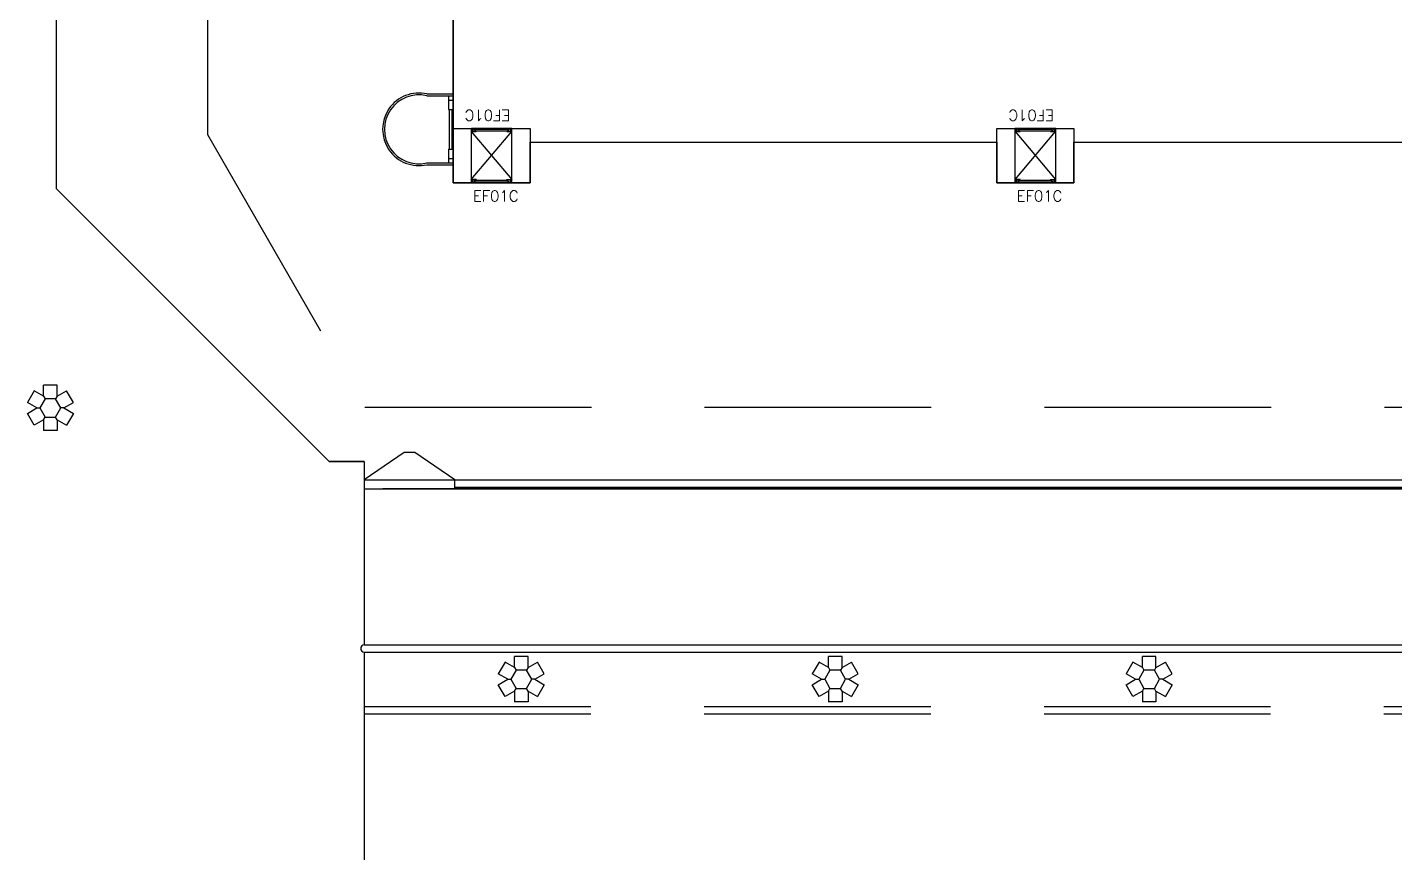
# Model space of a CAD drawing. Header units: millimetres. Extents: x 2046 to 2564, y 885 to 1120.
# Drawn here: x 2285.36 to 2300.45, y 941.87 to 950.97 of the extents above; entities that cross this region are included whole.
import ezdxf

# ---------------------------------------------------------------- set-up
doc = ezdxf.new("R2010")
doc.units = ezdxf.units.MM
doc.header["$LTSCALE"] = 10
doc.linetypes.add('HIDDEN', pattern=[0.375, 0.25, -0.125])
for name, color, linetype in [('AR-ALV', 2, 'Continuous'), ('AR-CORRIMAO-V1', 52, 'Continuous'), ('AR-ESQ', 1, 'Continuous'), ('AR-ESTC', 3, 'Continuous'), ('AR-ESTC-V3', 3, 'Continuous'), ('AR-ESTMA-C', 3, 'Continuous'), ('AR-PISO', 1, 'Continuous'), ('AR-PISO-V1', 2, 'Continuous'), ('AR-PISO2', 1, 'Continuous'), ('AR-PROJ', 1, 'HIDDEN'), ('AR-PROJ-RAMPA', 1, 'HIDDEN'), ('AR-SHAFT', 1, 'Continuous'), ('DT-ESQ-PERFIL CADEIRA-C', 2, 'Continuous'), ('DT-ESQ-PERFIL CADEIRA-V', 1, 'Continuous'), ('DT-ESQ-VENEZIANA-C', 1, 'Continuous'), ('DT-ESQ-VENEZIANA-V', 1, 'Continuous'), ('DT-TXTESQ', 2, 'Continuous'), ('DT-TXTMOD', 1, 'Continuous'), ('EQUIPAMENTO', 2, 'Continuous')]:
    doc.layers.add(name, color=color, linetype=linetype)
doc.layers.add('pontozero', color=7, linetype='Continuous', plot=False)
doc.styles.add('S10', font='simplex.shx', dxfattribs={"height": 0.1})
doc.styles.add('S12', font='simplex.shx', dxfattribs={"width": 1.1, "height": 0.12})

# ---------------------------------------------------------------- blocks, each defined once
blk = doc.blocks.new('new block2')
at = {"layer": 'AR-ESTC-V3', "ltscale": 0.25}
for p, q in [((-24.421, -7.575), (-25.421, -7.575)), ((-25.421, -7.575), (-25.421, -7.675)), ((-24.421, -7.675), (-25.421, -7.675)), ((-25.421, -7.675), (-24.978, -7.975)), ((-24.86, -7.975), (-24.421, -7.675)), ((-24.421, -7.675), (-24.421, -7.575)), ((-24.978, -7.975), (-24.86, -7.975))]:
    blk.add_line(p, q, dxfattribs=at)
blk = doc.blocks.new('pilar15')
at = {"layer": 'AR-ESTMA-C'}
for p, q in [((-0.179, 0.19), (-0.254, 0.06)), ((-0.075, 0.13), (-0.179, 0.19)), ((0.075, 0.25), (-0.075, 0.25)), ((-0.075, 0.13), (-0.075, 0.25)), ((0.075, 0.13), (0.075, 0.25)), ((0.075, 0.13), (0.179, 0.19)), ((0.254, 0.06), (0.179, 0.19)), ((-0.15, 0), (-0.254, 0.06)), ((-0.254, -0.06), (-0.15, 0)), ((-0.15, 0), (-0.115, 0)), ((-0.075, 0.13), (-0.058, 0.1)), ((0.075, 0.13), (0.058, 0.1)), ((0.15, 0), (0.115, 0)), ((0.15, 0), (0.254, 0.06)), ((0.15, 0), (0.254, -0.06)), ((-0.179, -0.19), (-0.254, -0.06)), ((-0.075, -0.13), (-0.179, -0.19)), ((-0.075, -0.13), (-0.058, -0.1)), ((-0.075, -0.13), (-0.075, -0.25)), ((0.075, -0.13), (0.058, -0.1)), ((0.075, -0.13), (0.179, -0.19)), ((0.075, -0.13), (0.075, -0.25)), ((0.254, -0.06), (0.179, -0.19)), ((0.075, -0.25), (-0.075, -0.25))]:
    blk.add_line(p, q, dxfattribs=at)
blk.add_lwpolyline([(0.058, 0.1), (-0.058, 0.1), (-0.115, 0), (-0.058, -0.1), (0.058, -0.1), (0.115, 0)], close=True, dxfattribs=at)
blk = doc.blocks.new('EF01C-P')
at = {"layer": 'DT-ESQ-PERFIL CADEIRA-C', "ltscale": 0.1}
for points in [[(0.01, 0.002), (0.01, 0.003), (0.002, 0.003, 1), (0.002, 0), (0.015, 0, 0.414214), (0.016, 0.002), (0.016, 0.033), (0.043, 0.033)], [(0.043, 0.006), (0.018, 0.006), (0.018, 0.016), (0.016, 0.016), (0.016, 0.006, 0.414214), (0.018, 0.005), (0.043, 0.005), (0.056, 0.005, 1), (0.056, 0.008), (0.043, 0.008), (0.043, 0.02), (0.043, 0.032), (0.056, 0.032, 1), (0.056, 0.035), (0.043, 0.035), (0.016, 0.035, 0.414214), (0.015, 0.033), (0.015, 0.002), (0.002, 0.002)], [(0.041, 0.02), (0.041, 0.032, -0.414214), (0.043, 0.033), (0.056, 0.033)], [(0.041, 0.02), (0.041, 0.008, 0.414214), (0.043, 0.006), (0.056, 0.006)], [(0.407, 0.006), (0.432, 0.006), (0.432, 0.016), (0.433, 0.016), (0.433, 0.006, -0.414214), (0.432, 0.005), (0.407, 0.005), (0.394, 0.005, -1), (0.394, 0.008), (0.407, 0.008), (0.407, 0.02), (0.407, 0.032), (0.394, 0.032, -1), (0.394, 0.035), (0.407, 0.035), (0.433, 0.035, -0.414214), (0.435, 0.033), (0.435, 0.002), (0.448, 0.002)], [(0.409, 0.02), (0.409, 0.032, 0.414214), (0.407, 0.033), (0.394, 0.033)], [(0.409, 0.02), (0.409, 0.008, -0.414214), (0.407, 0.006), (0.394, 0.006)], [(0.44, 0.002), (0.44, 0.003), (0.448, 0.003, -1), (0.448, 0), (0.435, 0, -0.414214), (0.433, 0.002), (0.433, 0.033), (0.407, 0.033)]]:
    blk.add_lwpolyline(points, format="xyb", dxfattribs=at)
at = {"layer": 'DT-ESQ-PERFIL CADEIRA-V', "ltscale": 0.1}
blk.add_line((0.015, 0), (0.435, 0), dxfattribs=at)
at = {"layer": 'DT-ESQ-VENEZIANA-C', "ltscale": 0.1}
for p, q in [((0.043, 0.011), (0.407, 0.011)), ((0.043, 0.009), (0.407, 0.009))]:
    blk.add_line(p, q, dxfattribs=at)
at = {"layer": 'DT-ESQ-VENEZIANA-V', "ltscale": 0.1}
blk.add_line((0.043, 0.031), (0.407, 0.031), dxfattribs=at)
at = {"layer": 'DT-TXTESQ', "ltscale": 0.1, "style": 'S12'}
blk.add_text('EF01C', height=0.12, dxfattribs=at).set_placement((0.019, -0.205))
at = {"layer": 'DT-TXTMOD', "ltscale": 0.1, "style": 'S10', "flags": 3}
blk.add_attdef('EF01C', (0.021, -0.14), '', height=0.1, dxfattribs=at)
blk = doc.blocks.new('escada tipo marinheiro')
at = {"layer": 'EQUIPAMENTO'}
for p, q in [((-0.338, 0.01), (-0.05, 0.01)), ((-0.05, 0.01), (-0.05, -0.16)), ((-0.34, -0.01), (-0.05, -0.01)), ((-0.1, -0.01), (-0.1, -0.16)), ((-0.1, -0.06), (-0.05, -0.06)), ((-0.1, -0.16), (-0.05, -0.16)), ((-0.09, -0.6), (-0.09, -0.16)), ((-0.06, -0.6), (-0.06, -0.16)), ((-0.1, -0.6), (-0.05, -0.6)), ((-0.1, -0.6), (-0.1, -0.75)), ((-0.05, -0.6), (-0.05, -0.77)), ((-0.34, -0.75), (-0.05, -0.75)), ((-0.1, -0.7), (-0.05, -0.7)), ((-0.338, -0.77), (-0.05, -0.77))]:
    blk.add_line(p, q, dxfattribs=at)
for radius, start, end in [(0.4, 77.1777, 282.8223), (0.38, 76.8427, 283.1573)]:
    blk.add_arc((-0.427, -0.38), radius, start, end, dxfattribs=at)

msp = doc.modelspace()

# ---------------------------------------------------------------- linework, layer by layer
at = {"layer": 'AR-ALV'}
for p, q in [((2290.061, 965.902), (2290.061, 949.252)), ((2290.061, 965.902), (2290.061, 949.252)), ((2290.061, 965.902), (2290.061, 949.252)), ((2290.911, 949.252), (2290.911, 949.702)), ((2290.911, 949.252), (2290.911, 949.702)), ((2290.911, 949.702), (2296.061, 949.702)), ((2290.911, 949.252), (2290.911, 949.702)), ((2290.911, 949.702), (2296.061, 949.702)), ((2296.061, 949.702), (2296.061, 949.252)), ((2296.061, 949.702), (2296.061, 949.252)), ((2296.061, 949.702), (2296.061, 949.252)), ((2296.911, 949.252), (2296.911, 949.702)), ((2296.911, 949.702), (2298.616, 949.702)), ((2296.911, 949.252), (2296.911, 949.702)), ((2296.911, 949.702), (2298.616, 949.702)), ((2296.911, 949.252), (2296.911, 949.702)), ((2296.911, 949.702), (2298.616, 949.702)), ((2290.061, 949.252), (2290.911, 949.252)), ((2290.061, 949.252), (2290.911, 949.252)), ((2296.061, 949.252), (2296.911, 949.252)), ((2296.061, 949.252), (2296.911, 949.252))]:
    msp.add_line(p, q, dxfattribs=at)
at = {"layer": 'AR-CORRIMAO-V1'}
for p, q in [((2290.082, 945.977), (2302.082, 945.977)), ((2290.082, 945.977), (2302.082, 945.977)), ((2290.082, 945.897), (2302.082, 945.897)), ((2290.082, 945.897), (2302.082, 945.897)), ((2289.082, 944.157), (2314.357, 944.157)), ((2289.082, 944.157), (2314.357, 944.157)), ((2289.082, 944.077), (2314.437, 944.077)), ((2289.082, 944.077), (2314.437, 944.077))]:
    msp.add_line(p, q, dxfattribs=at)
msp.add_arc((2289.082, 944.117), 0.04, 90, 270, dxfattribs=at)
msp.add_arc((2289.082, 944.117), 0.04, 90, 270, dxfattribs=at)
msp.add_arc((2289.082, 944.117), 0.04, 90, 270, dxfattribs=at)
at = {"layer": 'AR-ESTC'}
for points in [[(2290.061, 949.852), (2290.261, 949.852), (2290.261, 949.252), (2290.061, 949.252)], [(2290.711, 949.852), (2290.911, 949.852), (2290.911, 949.252), (2290.711, 949.252)], [(2296.061, 949.852), (2296.261, 949.852), (2296.261, 949.252), (2296.061, 949.252)], [(2296.711, 949.852), (2296.911, 949.852), (2296.911, 949.252), (2296.711, 949.252)]]:
    msp.add_lwpolyline(points, close=True, dxfattribs=at)
at = {"layer": 'AR-PISO'}
for p, q in [((2285.686, 949.186), (2285.686, 952.479)), ((2285.686, 949.186), (2285.686, 952.479)), ((2285.686, 949.186), (2285.686, 952.479)), ((2285.686, 949.186), (2288.694, 946.177)), ((2285.686, 949.186), (2288.694, 946.177)), ((2285.686, 949.186), (2288.694, 946.177)), ((2288.694, 946.177), (2289.082, 946.177)), ((2289.082, 946.177), (2288.694, 946.177)), ((2289.082, 946.177), (2289.082, 944.157)), ((2289.082, 946.177), (2289.082, 944.157)), ((2289.082, 946.177), (2289.082, 944.157)), ((2289.082, 944.077), (2289.082, 941.377)), ((2289.082, 944.077), (2289.082, 941.377)), ((2289.082, 944.077), (2289.082, 941.377))]:
    msp.add_line(p, q, dxfattribs=at)
at = {"layer": 'AR-PISO-V1'}
for p, q in [((2289.286, 945.877), (2312.637, 945.877)), ((2312.637, 945.877), (2289.286, 945.877))]:
    msp.add_line(p, q, dxfattribs=at)
at = {"layer": 'AR-PISO2'}
for p, q in [((2290.061, 949.852), (2290.061, 958.177)), ((2290.911, 949.702), (2296.061, 949.702)), ((2296.911, 949.702), (2302.061, 949.702))]:
    msp.add_line(p, q, dxfattribs=at)
at = {"layer": 'AR-PROJ'}
for p, q in [((2287.35, 958.719), (2287.35, 949.786)), ((2287.35, 958.719), (2287.35, 949.786)), ((2287.35, 958.719), (2287.35, 949.786)), ((2287.35, 949.786), (2289.087, 946.777)), ((2287.35, 949.786), (2289.087, 946.777)), ((2287.35, 949.786), (2289.087, 946.777)), ((2289.087, 946.777), (2316.795, 946.777)), ((2289.087, 946.777), (2316.795, 946.777)), ((2289.087, 946.777), (2316.795, 946.777))]:
    msp.add_line(p, q, dxfattribs=at)
at = {"layer": 'AR-PROJ-RAMPA'}
for p, q in [((2289.082, 943.477), (2315.063, 943.477)), ((2289.082, 943.477), (2315.063, 943.477)), ((2289.082, 943.397), (2315.063, 943.397)), ((2289.082, 943.397), (2315.063, 943.397))]:
    msp.add_line(p, q, dxfattribs=at)
at = {"layer": 'AR-SHAFT'}
for p, q in [((2290.262, 949.287), (2290.709, 949.817)), ((2290.262, 949.817), (2290.709, 949.287)), ((2296.262, 949.287), (2296.709, 949.817)), ((2296.262, 949.817), (2296.709, 949.287))]:
    msp.add_line(p, q, dxfattribs=at)

# ---------------------------------------------------------------- block references
at = {"layer": 'AR-ESQ', "rotation": 180}
for p in [(2290.711, 949.852), (2296.711, 949.852)]:
    msp.add_blockref('EF01C-P', p, dxfattribs=at)
at = {"layer": 'AR-ESQ'}
for p in [(2290.261, 949.252), (2296.261, 949.252)]:
    msp.add_blockref('EF01C-P', p, dxfattribs=at)
at = {"layer": 'AR-ESTMA-C', "ltscale": 0.25}
for p in [(2285.618, 946.769), (2285.618, 946.769), (2285.618, 946.769), (2290.814, 943.777), (2290.814, 943.777), (2290.814, 943.777), (2294.278, 943.777), (2294.278, 943.777), (2294.278, 943.777), (2297.742, 943.777), (2297.742, 943.777), (2297.742, 943.777)]:
    msp.add_blockref('pilar15', p, dxfattribs=at)
at = {"layer": 'EQUIPAMENTO'}
msp.add_blockref('escada tipo marinheiro', (2290.111, 950.222), dxfattribs=at)
at = {"layer": 'pontozero', "rotation": 180}
msp.add_blockref('new block2', (2264.661, 938.302), dxfattribs=at)
msp.add_blockref('new block2', (2264.661, 938.302), dxfattribs=at)
msp.add_blockref('new block2', (2264.661, 938.302), dxfattribs=at)

doc.saveas('drawing.dxf')
